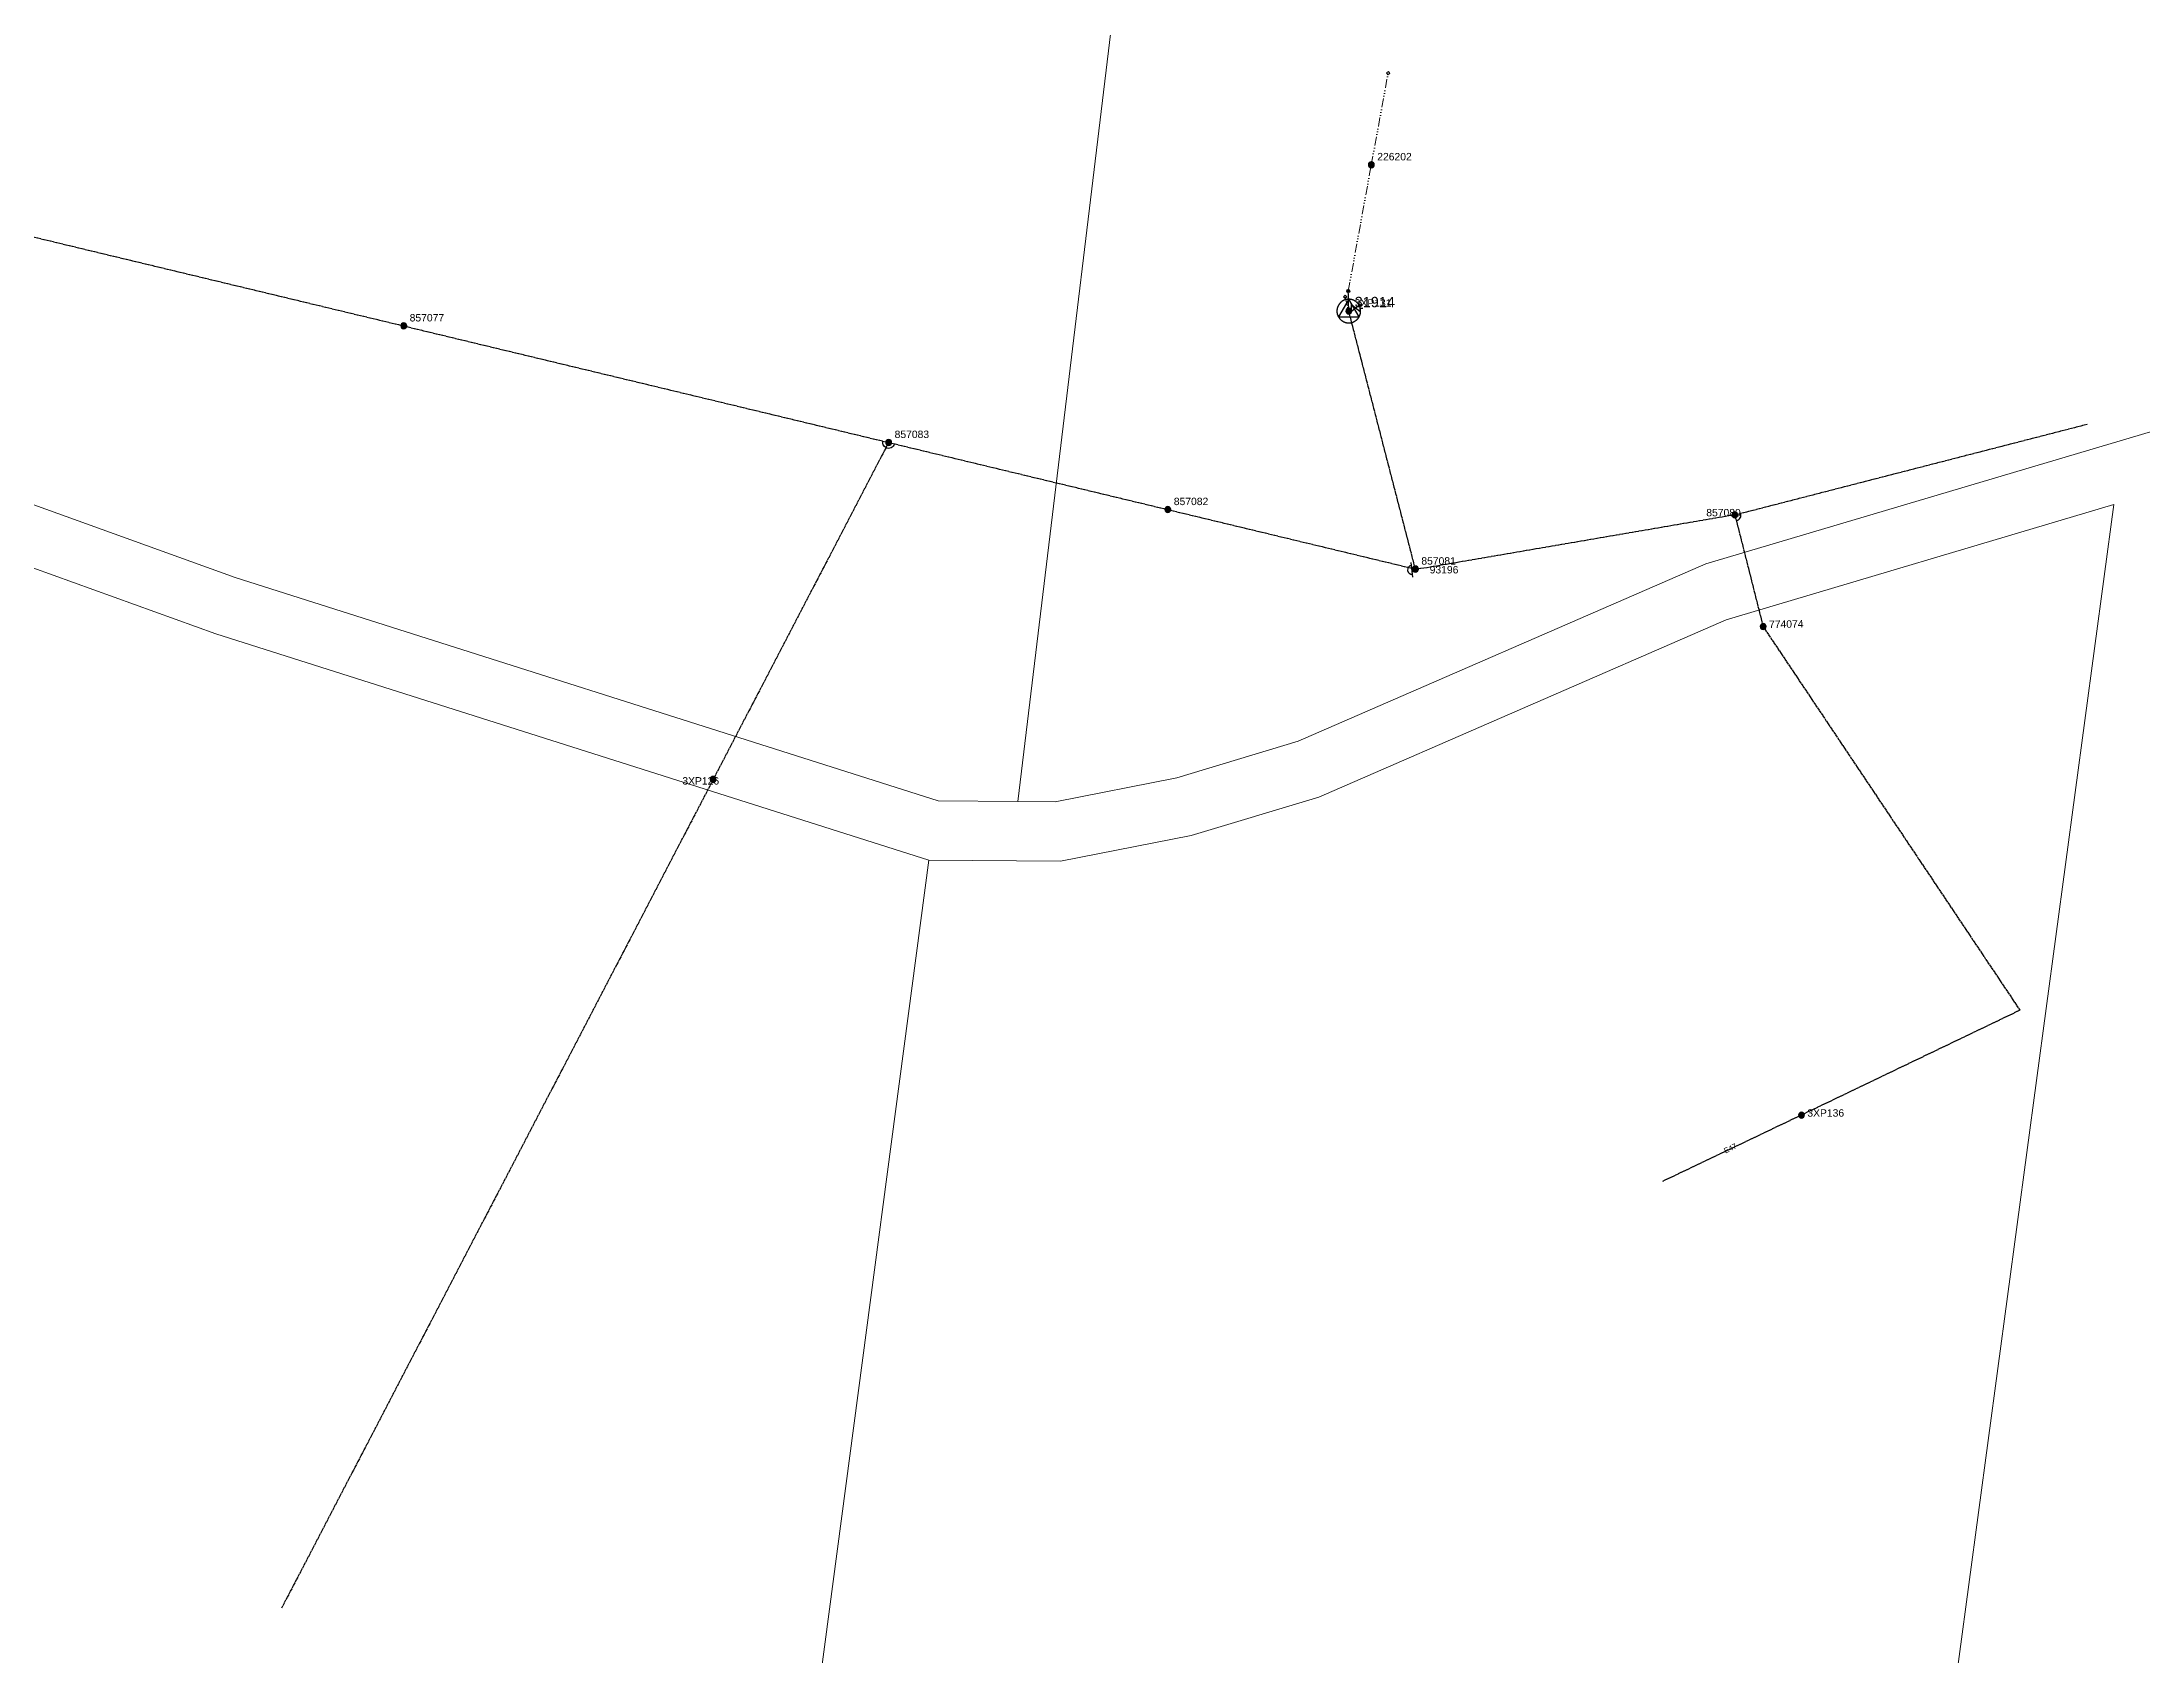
# Model space of a CAD drawing. Header units: metres. Extents: x 254239 to 260101, y 6186854 to 6190266.
# Drawn here: x 257985 to 258694, y 6187584 to 6188130 of the extents above; entities that cross this region are included whole.
import ezdxf
from ezdxf.enums import TextEntityAlignment as Align

# ---------------------------------------------------------------- set-up
doc = ezdxf.new("R2010")
doc.units = ezdxf.units.M
doc.linetypes.add('Cable Exist OH', pattern=[1, 1, 0])
doc.linetypes.add('PHANTOMX2', pattern=[6.6, 3, -0.75, 0.2, -0.75, 0.2, -0.75, 0.2, -0.75])
doc.layers.get('0').update_dxf_attribs({"color": 6})
for name, color, linetype, lineweight in [('Cadastre Land Parcels_SP_EXT', 118, 'Continuous', 15), ('Mains_HV_EXT', 13, 'Continuous', 25), ('Mains_LV_EXT', 163, 'Continuous', 25), ('Services_SP_EXT', 42, 'PHANTOMX2', 20)]:
    doc.layers.add(name, color=color, linetype=linetype, lineweight=lineweight)
for name, color, linetype in [('Equip_LV_EXT', 7, 'Continuous'), ('Equip_SP_HV_EXT', 7, 'Continuous'), ('Sub_SP_TR_HV_LV_EXT', 7, 'Continuous'), ('SupportsOH_SP_TR_HV_LV_SL_EXT', 7, 'Continuous')]:
    doc.layers.add(name, color=color, linetype=linetype)
doc.styles.add('POLE_LABEL', font='arial.ttf', dxfattribs={"height": 2})
doc.styles.get("Standard").update_dxf_attribs({"font": 'arial.ttf'})

# ---------------------------------------------------------------- blocks, each defined once
blk = doc.blocks.new('SUB_POLE_EXT')
at = {"flags": 128}
for points in [[(-0.05, 4), (-0.15, 4), (-0.25, 3.99), (-0.34, 3.99), (-0.44, 3.98), (-0.54, 3.96), (-0.64, 3.95), (-0.73, 3.93), (-0.83, 3.91), (-0.92, 3.89), (-1.02, 3.87), (-1.11, 3.84), (-1.21, 3.81), (-1.3, 3.78), (-1.39, 3.75), (-1.49, 3.71), (-1.58, 3.68), (-1.67, 3.64), (-1.75, 3.59), (-1.84, 3.55), (-1.93, 3.5), (-2.01, 3.46), (-2.1, 3.41), (-2.18, 3.35), (-2.26, 3.3), (-2.34, 3.24), (-2.42, 3.18), (-2.5, 3.12), (-2.58, 3.06), (-2.65, 3), (-2.72, 2.93), (-2.79, 2.86), (-2.86, 2.79), (-2.93, 2.72), (-3, 2.65), (-3.06, 2.58), (-3.12, 2.5), (-3.18, 2.42), (-3.24, 2.34), (-3.3, 2.26), (-3.35, 2.18), (-3.41, 2.1), (-3.46, 2.01), (-3.5, 1.93), (-3.55, 1.84), (-3.59, 1.75), (-3.64, 1.67), (-3.68, 1.58), (-3.71, 1.49), (-3.75, 1.39), (-3.78, 1.3), (-3.81, 1.21), (-3.84, 1.11), (-3.87, 1.02), (-3.89, 0.92), (-3.91, 0.83), (-3.93, 0.73), (-3.95, 0.64), (-3.96, 0.54), (-3.98, 0.44), (-3.99, 0.34), (-3.99, 0.25), (-4, 0.15), (-4, 0.05), (-4, -0.05), (-4, -0.15), (-3.99, -0.25), (-3.99, -0.34), (-3.98, -0.44), (-3.96, -0.54), (-3.95, -0.64), (-3.93, -0.73), (-3.91, -0.83), (-3.89, -0.92), (-3.87, -1.02), (-3.84, -1.11), (-3.81, -1.21), (-3.78, -1.3), (-3.75, -1.39), (-3.71, -1.49), (-3.68, -1.58), (-3.64, -1.67), (-3.59, -1.75), (-3.55, -1.84), (-3.5, -1.93), (-3.46, -2.01), (-3.41, -2.1), (-3.35, -2.18), (-3.3, -2.26), (-3.24, -2.34), (-3.18, -2.42), (-3.12, -2.5), (-3.06, -2.58), (-3, -2.65), (-2.93, -2.72), (-2.86, -2.79), (-2.79, -2.86), (-2.72, -2.93), (-2.65, -3), (-2.58, -3.06), (-2.5, -3.12), (-2.42, -3.18), (-2.34, -3.24), (-2.26, -3.3), (-2.18, -3.35), (-2.1, -3.41), (-2.01, -3.46), (-1.93, -3.5), (-1.84, -3.55), (-1.75, -3.59), (-1.67, -3.64), (-1.58, -3.68), (-1.49, -3.71), (-1.39, -3.75), (-1.3, -3.78), (-1.21, -3.81), (-1.11, -3.84), (-1.02, -3.87), (-0.92, -3.89), (-0.83, -3.91), (-0.73, -3.93), (-0.64, -3.95), (-0.54, -3.96), (-0.44, -3.98), (-0.34, -3.99), (-0.25, -3.99), (-0.15, -4), (-0.05, -4), (0.05, -4), (0.15, -4), (0.25, -3.99), (0.34, -3.99), (0.44, -3.98), (0.54, -3.96), (0.64, -3.95), (0.73, -3.93), (0.83, -3.91), (0.92, -3.89), (1.02, -3.87), (1.11, -3.84), (1.21, -3.81), (1.3, -3.78), (1.39, -3.75), (1.49, -3.71), (1.58, -3.68), (1.67, -3.64), (1.75, -3.59), (1.84, -3.55), (1.93, -3.5), (2.01, -3.46), (2.1, -3.41), (2.18, -3.35), (2.26, -3.3), (2.34, -3.24), (2.42, -3.18), (2.5, -3.12), (2.58, -3.06), (2.65, -3), (2.72, -2.93), (2.79, -2.86), (2.86, -2.79), (2.93, -2.72), (3, -2.65), (3.06, -2.58), (3.12, -2.5), (3.18, -2.42), (3.24, -2.34), (3.3, -2.26), (3.35, -2.18), (3.41, -2.1), (3.46, -2.01), (3.5, -1.93), (3.55, -1.84), (3.59, -1.75), (3.64, -1.67), (3.68, -1.58), (3.71, -1.49), (3.75, -1.39), (3.78, -1.3), (3.81, -1.21), (3.84, -1.11), (3.87, -1.02), (3.89, -0.92), (3.91, -0.83), (3.93, -0.73), (3.95, -0.64), (3.96, -0.54), (3.98, -0.44), (3.99, -0.34), (3.99, -0.25), (4, -0.15), (4, -0.05), (4, 0.05), (4, 0.15), (3.99, 0.25), (3.99, 0.34), (3.98, 0.44), (3.96, 0.54), (3.95, 0.64), (3.93, 0.73), (3.91, 0.83), (3.89, 0.92), (3.87, 1.02), (3.84, 1.11), (3.81, 1.21), (3.78, 1.3), (3.75, 1.39), (3.71, 1.49), (3.68, 1.58), (3.64, 1.67), (3.59, 1.75), (3.55, 1.84), (3.5, 1.93), (3.46, 2.01), (3.41, 2.1), (3.35, 2.18), (3.3, 2.26), (3.24, 2.34), (3.18, 2.42), (3.12, 2.5), (3.06, 2.58), (3, 2.65), (2.93, 2.72), (2.86, 2.79), (2.79, 2.86), (2.72, 2.93), (2.65, 3), (2.58, 3.06), (2.5, 3.12), (2.42, 3.18), (2.34, 3.24), (2.26, 3.3), (2.18, 3.35), (2.1, 3.41), (2.01, 3.46), (1.93, 3.5), (1.84, 3.55), (1.75, 3.59), (1.67, 3.64), (1.58, 3.68), (1.49, 3.71), (1.39, 3.75), (1.3, 3.78), (1.21, 3.81), (1.11, 3.84), (1.02, 3.87), (0.92, 3.89), (0.83, 3.91), (0.73, 3.93), (0.64, 3.95), (0.54, 3.96), (0.44, 3.98), (0.34, 3.99), (0.25, 3.99), (0.15, 4), (0.05, 4)], [(0, 4), (-3.46, -2), (3.46, -2)]]:
    blk.add_lwpolyline(points, close=True, dxfattribs=at)
at = {"flags": 8}
blk.add_attdef('ASSET_NUM', text='', height=2.5, dxfattribs=at).set_placement((0, 7), align=Align.MIDDLE_CENTER)
for tag, flags, p in [('STREET_CODE', 9, (-1.38, 1.45)), ('NO_PHASES', 9, (-1.38, 1.05)), ('OPERATED_BY', 9, (-1.38, 0.65)), ('MAINTAINED_BY', 9, (-1.38, 0.45)), ('ORIENTATION', 9, (-1.38, 0.25)), ('OWNED_BY', 9, (-1.38, 0.05)), ('CONSTRUCTED_VOLTAGE', 9, (-1.13, 0.75)), ('OPERATING_VOLTAGE', 9, (-1.13, 0.35)), ('STATE', 9, (-1.38, -0.35)), ('USAGE', 9, (-1.38, -0.75)), ('LEGEND', 9, (-1.38, -0.95)), ('SUBURB', 9, (-1.38, -1.15)), ('STREETNAME', 9, (-1.38, -1.35)), ('LOCATION', 9, (-1.38, -1.55)), ('NOTES', 9, (-1.38, -1.75)), ('Z', 1, (-1.38, -1.95)), ('SECONDARY_VOLTAGE', 9, (-1.13, -0.65)), ('SUBSTATION_TYPE', 9, (-1.13, -1.05))]:
    blk.add_attdef(tag, text='', height=0.1, dxfattribs=dict(flags=flags)).set_placement(p, align=Align.MIDDLE_LEFT)
blk = doc.blocks.new('LV_OH_LINKS_DISTFUSE_EXT')
for p, q in [((0, 0), (0.96, 0)), ((3.84, 0), (4.8, 0))]:
    blk.add_line(p, q)
blk.add_lwpolyline([(3.84, -1.2), (3.84, 1.2), (0.96, -1.2), (0.96, 1.2)], close=True)
at = {"flags": 9}
for tag, p in [('ACTUAL_STATUS', (0, 0)), ('CONSTRUCTED_VOLTAGE', (0, -0.2)), ('OPERATING_VOLTAGE', (0, -0.6)), ('ORIENTATION', (0, -0.8)), ('OWNED_BY', (0, -1)), ('STATE', (0, -1.2)), ('SWITCH_TYPE', (0, -1.4)), ('NO_PHASES', (0, -0.4)), ('USAGE', (0, -1.6)), ('NOTES', (0, -1.8))]:
    blk.add_attdef(tag, text='', height=0.2, dxfattribs=at).set_placement(p, align=Align.MIDDLE_LEFT)
at = {"flags": 1}
blk.add_attdef('Z', (0, 0), '', height=0.2, dxfattribs=at)
blk = doc.blocks.new('CCP_EXT')
blk.add_wipeout([(0, 0.57), (0.57, 0), (0, -0.57), (-0.57, 0)])
blk.add_lwpolyline([(-0.57, 0), (0, 0.57), (0.57, 0), (0, -0.57), (-0.57, 0)])
at = {"flags": 1}
blk.add_attdef('Z', (0, 0), '', height=0.2, dxfattribs=at)
at = {"flags": 9}
for tag, p in [('CCP_TYPE', (0, 0)), ('CONSTRUCTED_VOLTAGE', (0, -0.2)), ('OPERATING_VOLTAGE', (0, -0.6)), ('ORIENTATION', (0, -0.8)), ('OWNED_BY', (0, -1)), ('STATE', (0, -1.8)), ('NO_PHASES', (0, -0.4)), ('USAGE', (0, -1.2)), ('LEGEND', (0, -1.4)), ('LIFE_SUPPORT', (0, -1.6)), ('NOTES', (0, -2))]:
    blk.add_attdef(tag, text='', height=0.2, dxfattribs=at).set_placement(p, align=Align.MIDDLE_LEFT)
blk = doc.blocks.new('POLE_EXT')
blk.add_hatch(color=256).paths.add_polyline_path([(-1, 0, 1), (1, 0, 1)])
blk.add_lwpolyline([(-1, 0, 1), (1, 0, 1)], format="xyb", close=True)
at = {"flags": 8}
blk.add_attdef('pNumber', text='', height=2, dxfattribs=at).set_placement((2.5, 2.5), align=Align.MIDDLE_CENTER)
at = {"style": 'POLE_LABEL', "flags": 9}
for tag, p in [('STRUCTURE_PLANT_NUMBER', (1.35, 0.03)), ('STREET_CODE', (1.35, -0.2))]:
    blk.add_attdef(tag, text='', height=0.2, dxfattribs=at).set_placement(p, align=Align.MIDDLE_LEFT)
at = {"flags": 9}
for tag, p in [('OWNED_BY', (1.35, -0.4)), ('SPECIAL_USE', (1.35, -0.8)), ('STATE', (1.35, -1)), ('cLV', (1.35, -1.4)), ('hDepth', (1.35, -1.6)), ('hDia', (1.35, -1.8)), ('cHV', (1.35, -2)), ('cLinedev', (1.35, -3.4)), ('pExisting', (1.35, -3.8)), ('pFooting', (1.35, -4.4)), ('pNew', (1.35, -4.6)), ('pRelocate', (1.35, -5)), ('pRemove', (1.35, -5.2)), ('pReplace', (1.35, -5.4)), ('pStay', (1.35, -5.6)), ('pType', (1.35, -5.8)), ('cspan', (1.35, -6)), ('STREETNAME', (1.35, -6.2)), ('SUBURB', (1.35, -6.4)), ('OPERATED_BY', (1.36, -7.01)), ('PARENT', (1.35, -0.6)), ('USAGE', (1.35, -1.2)), ('LBRACKET', (1.35, -2.2)), ('LExisting', (1.35, -2.4)), ('LANTNUMBER', (1.35, -2.6)), ('LOther', (1.35, -2.8)), ('LRemove', (1.35, -3)), ('LEGEND', (1.35, -3.2)), ('LOCATION', (1.35, -3.6)), ('PFNUMBER', (1.35, -4)), ('NEWPFNUMBER', (1.35, -4.2)), ('NOTES', (1.35, -6.6)), ('MAINTAINED_BY', (1.36, -6.81))]:
    blk.add_attdef(tag, text='', height=0.2, dxfattribs=at).set_placement(p, align=Align.MIDDLE_LEFT)
at = {"flags": 1}
blk.add_attdef('Z', (1.35, -7.33), '', height=0.2, dxfattribs=at)
blk = doc.blocks.new('HV_USL_CLOSED_EXT')
at = {"layer": 'Equip_SP_HV_EXT'}
blk.add_line((4, 2.5), (4, -2.5), dxfattribs=at)
blk.add_arc((4, 0), 1.5, 270, 90, dxfattribs=at)
at = {"layer": 'Equip_SP_HV_EXT', "width": 0.9, "flags": 8}
blk.add_attdef('ASSET_NUM', text='', height=2, rotation=270, dxfattribs=at).set_placement((9.5, 0), align=Align.MIDDLE_CENTER)
at = {"layer": 'Equip_SP_HV_EXT'}
for tag, flags, p in [('ACTUAL_STATUS', 9, (0, 1.55)), ('STREET_CODE', 9, (0, 1.75)), ('CONSTRUCTED_VOLTAGE', 9, (0, 1.35)), ('NO_PHASES', 9, (0, 1.15)), ('OPERATING_VOLTAGE', 9, (0, 0.95)), ('ORIENTATION', 9, (0, 0.75)), ('OWNED_BY', 9, (0, 0.55)), ('OPERATED_BY', 9, (0, 0.35)), ('MAINTAINED_BY', 9, (0, 0.15)), ('STATE', 9, (0, -0.05)), ('Z', 1, (0, -1.85)), ('SWITCH_TYPE', 9, (0, -0.25)), ('USAGE', 9, (0, -0.45)), ('LEGEND', 9, (0, -0.65)), ('LOCATION', 9, (0, -0.85)), ('STREETNAME', 9, (0, -1.05)), ('SUBURB', 9, (0, -1.25)), ('NOTES', 9, (0, -1.45)), ('LABEL_ALIGNMENT', 9, (0, -1.65))]:
    blk.add_attdef(tag, text='', height=0.1, dxfattribs=dict(at, flags=flags)).set_placement(p, align=Align.MIDDLE_LEFT)
blk = doc.blocks.new('CONNECTOR_NODE_EXT')
h = blk.add_hatch(color=256)
edge = h.paths.add_edge_path()
edge.add_arc((0, 0), 0.5, 0, 360)
blk.add_circle((0, 0), 0.5)
at = {"flags": 1}
blk.add_attdef('Z', (0, 0), '', height=0.2, dxfattribs=at)
at = {"flags": 9}
for tag, p in [('CONNECTOR_TYPE', (0, 0)), ('CONSTRUCTED_VOLTAGE', (0, -0.2)), ('OPERATING_VOLTAGE', (0, -0.6)), ('ORIENTATION', (0, -0.8)), ('SUBTYPE', (0, -1)), ('NO_PHASES', (0, -0.4)), ('USAGE', (0, -1.2)), ('NOTES', (0, -1.4))]:
    blk.add_attdef(tag, text='', height=0.2, dxfattribs=at).set_placement(p, align=Align.MIDDLE_LEFT)

msp = doc.modelspace()

# ---------------------------------------------------------------- linework, layer by layer
at = {"layer": 'Cadastre Land Parcels_SP_EXT', "linetype": 'Continuous'}
for points in [[(258386.502, 6188470.165), (258434.268, 6188866.241), (257993.792, 6188916.184), (257970.485, 6188744.079), (257941.401, 6188528.865), (257961.42, 6188526.611), (257902.858, 6188001.93), (258049.944, 6187948.81), (258287.568, 6187873.4), (258314.432, 6187873.209), (258386.502, 6188470.165)], [(258368.129, 6187881.153), (258409.199, 6187893.541), (258546.907, 6187953.505), (258747.635, 6188013.102), (258804.647, 6188020.907), (258823.94, 6188021.851), (258859.407, 6188325.077), (258868.895, 6188406.196), (258906.413, 6188726.299), (258848.874, 6188731.609), (258697.922, 6188745.538), (258638.357, 6188843.119), (258434.268, 6188866.241), (258386.502, 6188470.165), (258314.432, 6187873.209), (258327.037, 6187873.093), (258368.129, 6187881.153)], [(258284.318, 6187853.334), (258043.448, 6187929.772), (257899.057, 6187981.851), (257845.149, 6187586.165), (257818.356, 6187389.325), (257791.634, 6187193.262), (257753.101, 6186910.532), (257752.269, 6186903.629), (257856.002, 6186897.116), (258155.039, 6186878.366), (258284.318, 6187853.334)], [(258534.5, 6186854.478), (258684.825, 6187973.51), (258553.837, 6187934.592), (258416.129, 6187874.629), (258373.05, 6187861.633), (258328.846, 6187853.047), (258284.409, 6187853.336), (258284.318, 6187853.334), (258155.039, 6186878.366), (258254.811, 6186872.08), (258534.5, 6186854.478)]]:
    msp.add_lwpolyline(points, close=True, dxfattribs=at)
at = {"layer": 'Mains_HV_EXT', "linetype": 'Cable Exist OH'}
for points in [[(257936.216, 6188074.911), (258270.805, 6187994.497)], [(258448.798, 6187951.72), (258426.277, 6188038.887)], [(258270.805, 6187994.497), (258065.625, 6187600.582)], [(258270.805, 6187994.497), (258448.798, 6187951.72)], [(258556.5514, 6187969.9981), (258675.888, 6188000.702)], [(258556.7334, 6187970.032), (258451.612, 6187951.9889)], [(258556.7334, 6187970.032), (258566.2857, 6187932.2752), (258653.06, 6187802.64)], [(258451.612, 6187951.989), (258448.798, 6187951.72)]]:
    msp.add_lwpolyline(points, dxfattribs=at)
at = {"layer": 'Mains_HV_EXT', "linetype": 'Continuous'}
for points in [[(258269.8899, 6187992.7401, -0.34001276), (258268.8325, 6187994.9711)], [(258272.7102, 6187994.0391, -0.5071568), (258269.8899, 6187992.7401)], [(258557.2933, 6187968.0555, 0.44436638), (258558.6918, 6187970.5617)]]:
    msp.add_lwpolyline(points, format="xyb", dxfattribs=at)
at = {"layer": 'Mains_LV_EXT', "linetype": 'Cable Exist OH'}
msp.add_lwpolyline([(258653.06, 6187802.64), (258579.2388, 6187767.2117), (258532.2991, 6187744.7992)], dxfattribs=at)

# ---------------------------------------------------------------- block references
at = {"layer": 'Equip_LV_EXT'}
msp.add_blockref('LV_OH_LINKS_DISTFUSE_EXT', (258426.277, 6188039.887), dxfattribs=at)
at = {"layer": 'Equip_SP_HV_EXT'}
ref = msp.add_blockref('HV_USL_CLOSED_EXT', (258451.612, 6187951.989), dxfattribs=dict(at, rotation=187.3751463808899))
ref.add_attrib('ASSET_NUM', '93196', dxfattribs={"layer": '0', "height": 2.5}).set_placement((258453.612, 6187952.739), align=Align.TOP_LEFT)
at = {"layer": 'Sub_SP_TR_HV_LV_EXT'}
ref = msp.add_blockref('SUB_POLE_EXT', (258426.277, 6188038.887), dxfattribs=at)
ref.add_attrib('ASSET_NUM', '31914', dxfattribs={"layer": '0', "height": 3.5}).set_placement((258428.277, 6188039.137), align=Align.BOTTOM_LEFT)
at = {"layer": 'SupportsOH_SP_TR_HV_LV_SL_EXT'}
ref = msp.add_blockref('POLE_EXT', (258433.898, 6188088.32), dxfattribs=at)
ref.add_attrib('ASSET_NUM', '226202', dxfattribs={"layer": '0', "height": 2.5, "style": 'POLE_LABEL'}).set_placement((258435.898, 6188089.07), align=Align.BOTTOM_LEFT)
ref = msp.add_blockref('POLE_EXT', (258106.9315, 6188033.8818), dxfattribs=at)
ref.add_attrib('ASSET_NUM', '857077', dxfattribs={"layer": '0', "height": 2.5, "style": 'POLE_LABEL'}).set_placement((258108.9315, 6188034.6318), align=Align.BOTTOM_LEFT)
ref = msp.add_blockref('POLE_EXT', (258270.805, 6187994.497), dxfattribs=at)
ref.add_attrib('ASSET_NUM', '857083', dxfattribs={"layer": '0', "height": 2.5, "style": 'POLE_LABEL'}).set_placement((258272.805, 6187995.247), align=Align.BOTTOM_LEFT)
ref = msp.add_blockref('POLE_EXT', (258365.151, 6187971.823), dxfattribs=at)
ref.add_attrib('ASSET_NUM', '857082', dxfattribs={"layer": '0', "height": 2.5, "style": 'POLE_LABEL'}).set_placement((258367.151, 6187972.573), align=Align.BOTTOM_LEFT)
ref = msp.add_blockref('POLE_EXT', (258556.7334, 6187970.0321), dxfattribs=at)
ref.add_attrib('ASSET_NUM', '857080', dxfattribs={"layer": '0', "height": 2.5, "style": 'POLE_LABEL'}).set_placement((258558.7334, 6187970.7821), align=Align.MIDDLE_RIGHT)
ref = msp.add_blockref('POLE_EXT', (258448.798, 6187951.72), dxfattribs=at)
ref.add_attrib('ASSET_NUM', '857081', dxfattribs={"layer": '0', "height": 2.5, "style": 'POLE_LABEL'}).set_placement((258450.798, 6187952.47), align=Align.BOTTOM_LEFT)
ref = msp.add_blockref('POLE_EXT', (258566.2858, 6187932.2751), dxfattribs=at)
ref.add_attrib('ASSET_NUM', '774074', dxfattribs={"layer": '0', "height": 2.5, "rotation": 1.0000001, "style": 'POLE_LABEL'}).set_placement((258568.2858, 6187933.0251), align=Align.MIDDLE_LEFT)
ref = msp.add_blockref('POLE_EXT', (258211.504, 6187880.648), dxfattribs=at)
ref.add_attrib('ASSET_NUM', '3XP126', dxfattribs={"layer": '0', "height": 2.5, "style": 'POLE_LABEL'}).set_placement((258213.504, 6187881.398), align=Align.TOP_RIGHT)
ref = msp.add_blockref('POLE_EXT', (258579.237, 6187767.192), dxfattribs=at)
ref.add_attrib('ASSET_NUM', '3XP136', dxfattribs={"layer": '0', "height": 2.5, "style": 'POLE_LABEL'}).set_placement((258581.237, 6187767.942), align=Align.MIDDLE_LEFT)

# ---------------------------------------------------------------- texts
at = {"layer": 'Mains_LV_EXT'}
msp.add_text('E47', height=1.8, rotation=25.4872118, dxfattribs=at).set_placement((258553.5635, 6187754.2148))

# ---------------------------------------------------------------- next in the draw order: block references
at = {"layer": 'Services_SP_EXT', "rotation": 78.54560184062187}
msp.add_blockref('CCP_EXT', (258439.551, 6188119.258), dxfattribs=at)
at = {"layer": 'Services_SP_EXT'}
msp.add_blockref('CCP_EXT', (258425.0263, 6188043.7281), dxfattribs=at)

# ---------------------------------------------------------------- next in the draw order: linework, layer by layer
at = {"layer": 'Mains_LV_EXT', "linetype": 'Cable Exist OH'}
msp.add_lwpolyline([(258426.277, 6188038.887), (258426.104, 6188045.669)], dxfattribs=at)
at = {"layer": 'Services_SP_EXT'}
for points in [[(258426.104, 6188045.669), (258433.898, 6188088.32), (258439.551, 6188119.258)], [(258425.0262, 6188043.7281), (258426.277, 6188038.887)]]:
    msp.add_lwpolyline(points, dxfattribs=at)

# ---------------------------------------------------------------- next in the draw order: block references
at = {"layer": 'Equip_LV_EXT'}
msp.add_blockref('CONNECTOR_NODE_EXT', (258426.104, 6188045.669), dxfattribs=at)
at = {"layer": 'SupportsOH_SP_TR_HV_LV_SL_EXT'}
ref = msp.add_blockref('POLE_EXT', (258426.277, 6188038.887), dxfattribs=at)
ref.add_attrib('ASSET_NUM', '3XP131', dxfattribs={"layer": '0', "height": 2.5, "style": 'POLE_LABEL'}).set_placement((258428.277, 6188039.637), align=Align.BOTTOM_LEFT)

doc.saveas('drawing.dxf')
